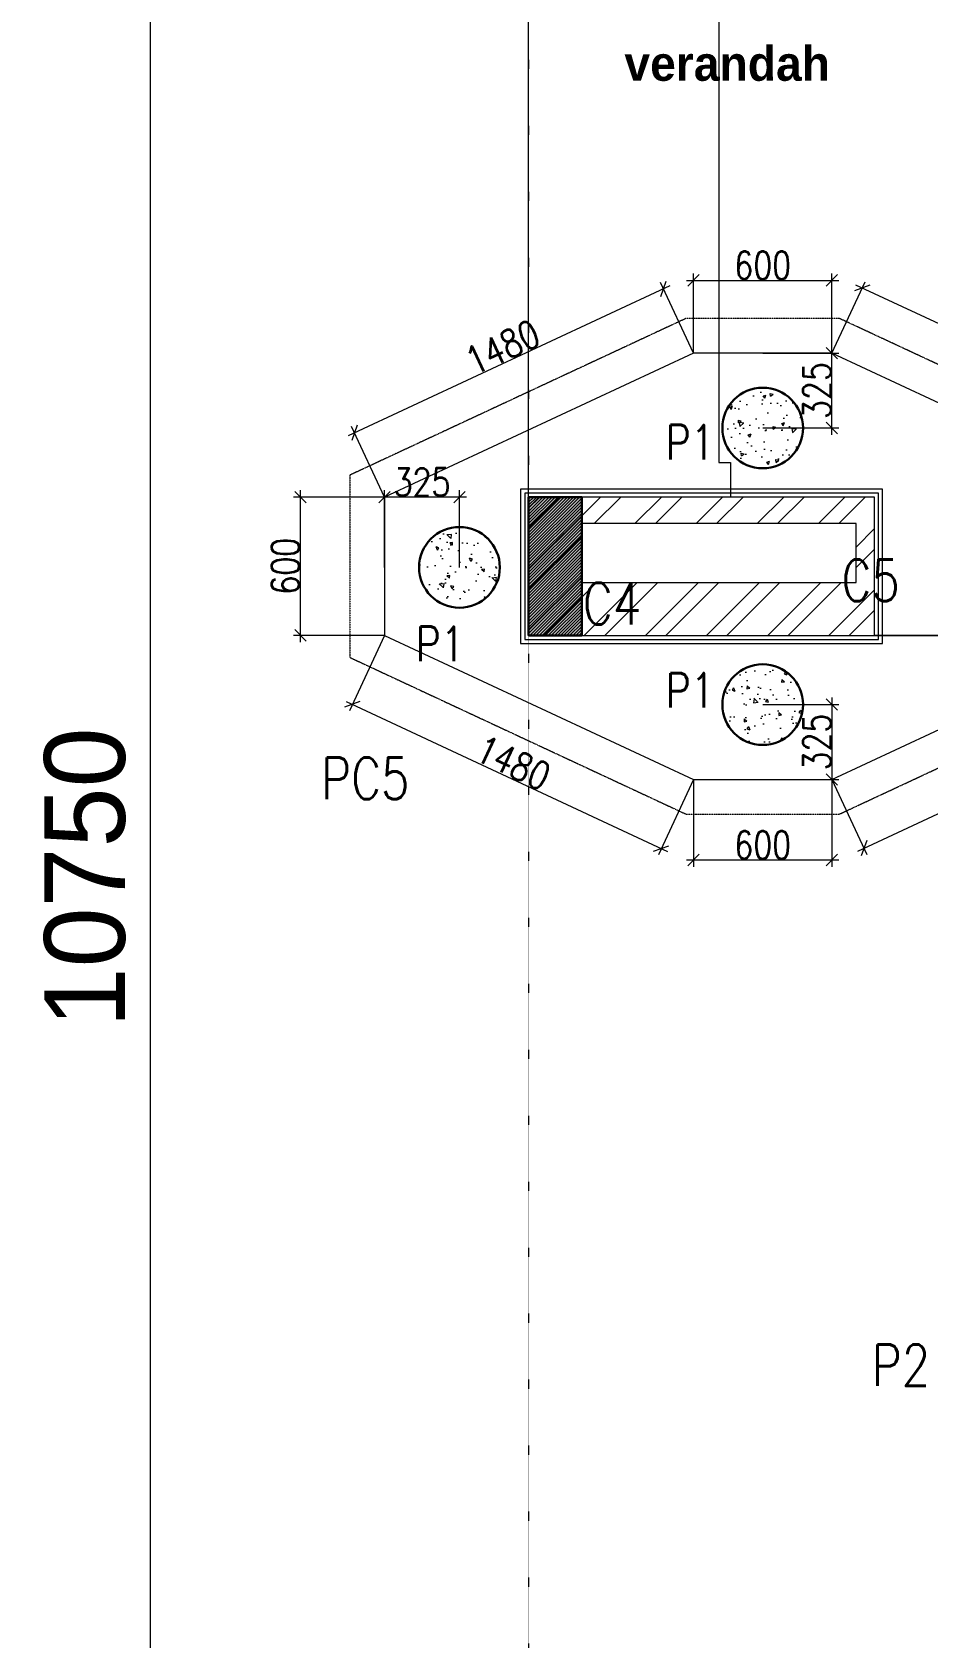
# Model space of a CAD drawing. Header units: metres. Extents: x 5205117 to 5948571, y 646915 to 1143748.
# Drawn here: x 5296905 to 5300790, y 1075706 to 1082673 of the extents above; entities that cross this region are included whole.
import ezdxf

# ---------------------------------------------------------------- set-up
doc = ezdxf.new("R2010")
doc.units = ezdxf.units.M
doc.header["$MEASUREMENT"] = 0
doc.header["$PDMODE"] = 35
doc.header["$PDSIZE"] = 10
for name, pattern in [('CONTINOUS', [0]), ('DASHED', [0.75, 0.5, -0.25]), ('DOT2', [0.125, 0, -0.125]), ('HIDDEN', [0.375, 0.25, -0.125])]:
    doc.linetypes.add(name, pattern=pattern)
doc.layers.get('0').update_dxf_attribs({"color": 1, "linetype": 'DASHED', "lineweight": 30})
for name, color, linetype, lineweight in [('A-01-GF', 8, 'CONTINOUS', 0), ('road ht', 8, 'Continuous', 5), ('S-COLUMN & WALL', 5, 'Continuous', 30), ('S-COLUMN_H', 250, 'Continuous', 0), ('S-FOUND-EXCAVATION', 253, 'HIDDEN', 0), ('S-FOUND-FOOTING', 7, 'Continuous', 15), ('S-PILE', 96, 'Continuous', 30), ('S-TEXT', 7, 'Continuous', 0), ('S-TEXT COL.', 1, 'Continuous', 0), ('S-TEXT PILE', 7, 'Continuous', 0)]:
    doc.layers.add(name, color=color, linetype=linetype, lineweight=lineweight)
doc.styles.add('C-ROOM', font='arial.ttf')
doc.styles.add('MtXpl_Century_Gothic', font='GOTHICB.TTF')
doc.styles.add('SETU 1', font='romans.shx', dxfattribs={"width": 0.8})
doc.styles.get("Standard").update_dxf_attribs({"font": 'GOTHIC.TTF'})
doc.dimstyles.new('A-DIM 100', dxfattribs={"dimscale": 100, "dimtxt": 2.5, "dimasz": 1.5, "dimexe": 1, "dimexo": 1, "dimgap": 0.5, "dimtad": 1, "dimdec": 0, "dimrnd": 5, "dimzin": 3, "dimdsep": 46, "dimtxsty": 'C-ROOM', "dimblk1": 'ARCHTICK', "dimblk2": 'ARCHTICK', "dimsah": 1, "dimcen": 1.5, "dimdle": 1, "dimclrd": 256, "dimclre": 256, "dimclrt": 256, "dimadec": 0, "dimazin": 0, "dimtfac": 0.6, "dimtdec": 0, "dimtofl": 0, "dimtmove": 1, "dimatfit": 3, "dimfxl": 1, "dimtolj": 1, "dimtzin": 0, "dimlwd": -1, "dimlwe": -1, "dimarcsym": 0})
doc.dimstyles.get("Standard").update_dxf_attribs({"dimtxt": 2, "dimasz": 1, "dimexe": 0, "dimexo": 0, "dimgap": 0.1, "dimtad": 1, "dimdsep": 46, "dimtxsty": 'Standard', "dimblk": 'OBLIQUE', "dimcen": 0.1, "dimclrd": 256, "dimclre": 256, "dimclrt": 256, "dimadec": 0, "dimazin": 0, "dimtfac": 1, "dimtofl": 0, "dimtmove": 1, "dimatfit": 2, "dimldrblk": 'OPEN90', "dimfxl": 1, "dimtolj": 1, "dimtzin": 0, "dimlwd": -1, "dimlwe": -1, "dimarcsym": 0})

# ---------------------------------------------------------------- blocks, each defined once
blk = doc.blocks.new('P2')
at = {"layer": 'S-PILE', "lineweight": 0}
h = blk.add_hatch(dxfattribs=at)
h.set_pattern_fill('AR-CONC', color=256, scale=20)
h.set_pattern_definition([(50, (0, 0), (143.4520365201507, -12.55042699651902), [15, -165]), (355, (0, 0), (-27.7502667226, 150.4384267400024), [12, -132]), (100.45144446, (11.9543362, -1.0458688), (115.7017693454224, 137.8879981937259), [12.74803839999999, -140.2284223999999]), (46.1842, (0, 40), (213.4482661343145, -33.10385615861531), [22.5, -247.5]), (96.63563549000003, (17.787349, 37.2413386), (186.9323891348456, 194.8237201549101), [19.1220684, -210.3427519999999]), (351.18416399, (0, 40), (186.9323890109546, 194.823720053998), [18, -198.0000002]), (21, (20, 30), (119.3814104236923, -80.52377813306776), [15, -165]), (326, (20, 30), (48.66306638431634, 145.0300090093706), [12, -132]), (71.45144474, (29.94845080000001, 23.2896852), (168.0444753459942, 64.50623056127077), [12.748038, -140.2284224]), (37.5, (0, 0), (2.431971063458133, 66.5787707662623), [0, -130.4, 0, -134, 0, -132.5]), (7.499999999999999, (0, 0), (52.61390748842972, 78.88234237647205), [0, -76.39999999999999, 0, -127.4, 0, -50.5]), (327.5, (-44.59999999999999, 0), (106.7644872344818, -4.510974346875951), [0, -50, 0, -156, 0, -207]), (317.5, (-64.6, 0), (116.6372338684772, 20.02099646646354), [0, -65, 0, -103.6, 0, -147])])
edge = h.paths.add_edge_path()
edge.add_arc((0, 0), 175, 0, 360)
at = {"layer": 'S-PILE'}
blk.add_circle((0, 0), 175, dxfattribs=at)
blk = doc.blocks.new('_Oblique')
at = {"color": 0, "linetype": 'ByBlock', "lineweight": -2}
blk.add_line((-0.5, -0.5), (0.5, 0.5), dxfattribs=at)
blk = doc.blocks.new('*D398')
at = {"layer": 'Defpoints', "color": 0, "transparency": 16777216}
for p in [(5299773.314533547, 1079430.437128157), (5300373.314533547, 1079430.437128157), (5299773.314533547, 1079080.829493319)]:
    blk.add_point(p, dxfattribs=at)
at = {"layer": 'S-TEXT', "color": 9, "transparency": 16777216}
for p, q in [((5299773.314533547, 1079430.437128157), (5299773.314533547, 1079050.829493319)), ((5300373.314533547, 1079430.437128157), (5300373.314533547, 1079050.829493319))]:
    blk.add_line(p, q, dxfattribs=at)
at = {"layer": 'S-TEXT', "transparency": 16777216}
blk.add_line((5300403.314533546, 1079080.829493319), (5299743.314533547, 1079080.829493319), dxfattribs=at)
at = {"layer": 'S-TEXT', "transparency": 16777216, "xscale": 50, "yscale": 50, "zscale": 50, "rotation": 180}
blk.add_blockref('_Oblique', (5299773.314533547, 1079080.829493319), dxfattribs=at)
at = {"layer": 'S-TEXT', "transparency": 16777216, "xscale": 50, "yscale": 50, "zscale": 50}
blk.add_blockref('_Oblique', (5300373.314533547, 1079080.829493319), dxfattribs=at)
at = {"layer": 'S-TEXT', "color": 0, "lineweight": 0, "transparency": 16777216, "insert": (5300073.314533547, 1079145.829493319), "char_height": 120, "attachment_point": 5, "style": 'SETU 1'}
blk.add_mtext('\\A1;600', dxfattribs=at)
blk = doc.blocks.new('*D399')
at = {"layer": 'Defpoints', "color": 0, "transparency": 16777216}
for p in [(5300373.314533547, 1081595.950141275), (5299773.314533547, 1081280.437128157), (5300373.314533547, 1081280.437128157)]:
    blk.add_point(p, dxfattribs=at)
at = {"layer": 'S-TEXT', "transparency": 16777216}
blk.add_line((5299743.314533547, 1081595.950141275), (5300403.314533546, 1081595.950141275), dxfattribs=at)
at = {"layer": 'S-TEXT', "color": 9, "transparency": 16777216}
for p, q in [((5299773.314533547, 1081280.437128157), (5299773.314533547, 1081625.950141275)), ((5300373.314533547, 1081280.437128157), (5300373.314533547, 1081625.950141275))]:
    blk.add_line(p, q, dxfattribs=at)
at = {"layer": 'S-TEXT', "transparency": 16777216, "xscale": 50, "yscale": 50, "zscale": 50, "rotation": 180}
blk.add_blockref('_Oblique', (5299773.314533547, 1081595.950141275), dxfattribs=at)
at = {"layer": 'S-TEXT', "transparency": 16777216, "xscale": 50, "yscale": 50, "zscale": 50}
blk.add_blockref('_Oblique', (5300373.314533547, 1081595.950141275), dxfattribs=at)
at = {"layer": 'S-TEXT', "color": 0, "lineweight": 0, "transparency": 16777216, "insert": (5300073.314533547, 1081660.950141275), "char_height": 120, "attachment_point": 5, "style": 'SETU 1'}
blk.add_mtext('\\A1;600', dxfattribs=at)
blk = doc.blocks.new('*D400')
at = {"layer": 'Defpoints', "color": 0, "transparency": 16777216}
for p in [(5298068.829903205, 1080655.437128157), (5298433.314533548, 1080655.437128157), (5298433.314533548, 1080055.437128157)]:
    blk.add_point(p, dxfattribs=at)
at = {"layer": 'S-TEXT', "color": 9, "transparency": 16777216}
for p, q in [((5298433.314533548, 1080655.437128157), (5298038.829903206, 1080655.437128157)), ((5298433.314533548, 1080055.437128157), (5298038.829903206, 1080055.437128157))]:
    blk.add_line(p, q, dxfattribs=at)
at = {"layer": 'S-TEXT', "transparency": 16777216}
blk.add_line((5298068.829903205, 1080025.437128157), (5298068.829903205, 1080685.437128158), dxfattribs=at)
at = {"layer": 'S-TEXT', "transparency": 16777216, "xscale": 50, "yscale": 50, "zscale": 50}
for p, rotation in [((5298068.829903205, 1080655.437128157), 90), ((5298068.829903205, 1080055.437128157), 270)]:
    blk.add_blockref('_Oblique', p, dxfattribs=dict(at, rotation=rotation))
at = {"layer": 'S-TEXT', "color": 0, "lineweight": 0, "transparency": 16777216, "insert": (5298003.829903205, 1080355.437128156), "char_height": 120, "attachment_point": 5, "rotation": 90, "style": 'SETU 1'}
blk.add_mtext('\\A1;600', dxfattribs=at)
blk = doc.blocks.new('*D331')
at = {"layer": 'Defpoints', "color": 0, "transparency": 16777216}
for p in [(5298433.314533546, 1080055.437128157), (5299773.314533547, 1079430.437128157), (5299633.647034666, 1079130.990010559)]:
    blk.add_point(p, dxfattribs=at)
at = {"layer": 'S-TEXT', "color": 9, "transparency": 16777216}
for p, q in [((5298433.314533546, 1080055.437128157), (5298280.966024698, 1079728.801925187)), ((5299773.314533547, 1079430.437128157), (5299620.966024698, 1079103.801925186))]:
    blk.add_line(p, q, dxfattribs=at)
at = {"layer": 'S-TEXT', "transparency": 16777216}
blk.add_line((5298266.458949294, 1079768.671020527), (5299660.835120039, 1079118.30900059), dxfattribs=at)
at = {"layer": 'S-TEXT', "transparency": 16777216, "xscale": 50, "yscale": 50, "zscale": 50}
for p, rotation in [((5298293.647034666, 1079755.990010559), 154.9948114818011), ((5299633.647034666, 1079130.990010559), 334.9948114818011)]:
    blk.add_blockref('_Oblique', p, dxfattribs=dict(at, rotation=rotation))
at = {"layer": 'S-TEXT', "color": 0, "lineweight": 0, "transparency": 16777216, "insert": (5298991.122556263, 1079502.397528865), "char_height": 120, "attachment_point": 5, "rotation": 334.9948114818011, "style": 'SETU 1'}
blk.add_mtext('\\A1;1480', dxfattribs=at)
blk = doc.blocks.new('*D332')
at = {"layer": 'Defpoints', "color": 0, "transparency": 16777216}
for p in [(5301713.314329206, 1080055.437128157), (5301852.541231081, 1079756.934696054), (5300373.314533548, 1079430.437128157)]:
    blk.add_point(p, dxfattribs=at)
at = {"layer": 'S-TEXT', "color": 9, "transparency": 16777216}
for p, q in [((5301713.314329206, 1080055.437128157), (5301865.222242638, 1079729.746611423)), ((5300373.314533548, 1079430.437128157), (5300525.22244698, 1079104.746611423))]:
    blk.add_line(p, q, dxfattribs=at)
at = {"layer": 'S-TEXT', "transparency": 16777216}
blk.add_line((5300485.353350792, 1079119.253684498), (5301879.729315714, 1079769.615707611), dxfattribs=at)
at = {"layer": 'S-TEXT', "transparency": 16777216, "xscale": 50, "yscale": 50, "zscale": 50}
for p, rotation in [((5301852.541231081, 1079756.934696054), 25.00519186526582), ((5300512.541435423, 1079131.934696054), 205.0051918652658)]:
    blk.add_blockref('_Oblique', p, dxfattribs=dict(at, rotation=rotation))
at = {"layer": 'S-TEXT', "color": 0, "lineweight": 0, "transparency": 16777216, "insert": (5301155.065808213, 1079503.342212755), "char_height": 120, "attachment_point": 5, "rotation": 25.005191865265825, "style": 'SETU 1'}
blk.add_mtext('\\A1;1480', dxfattribs=at)
blk = doc.blocks.new('*D333')
at = {"layer": 'Defpoints', "color": 0, "transparency": 16777216}
for p in [(5300504.904901095, 1081562.566833156), (5300373.314533548, 1081280.437128157), (5301713.314329203, 1080655.437128158)]:
    blk.add_point(p, dxfattribs=at)
at = {"layer": 'S-TEXT', "color": 9, "transparency": 16777216}
for p, q in [((5300373.314533548, 1081280.437128157), (5300517.585912651, 1081589.754917787)), ((5301713.314329203, 1080655.437128158), (5301857.585708307, 1080964.754917787))]:
    blk.add_line(p, q, dxfattribs=at)
at = {"layer": 'S-TEXT', "transparency": 16777216}
blk.add_line((5301872.092781382, 1080924.8858216), (5300477.716816463, 1081575.247844712), dxfattribs=at)
at = {"layer": 'S-TEXT', "transparency": 16777216, "xscale": 50, "yscale": 50, "zscale": 50}
for p, rotation in [((5300504.904901095, 1081562.566833156), 154.9948081347352), ((5301844.904696752, 1080937.566833156), 334.9948081347353)]:
    blk.add_blockref('_Oblique', p, dxfattribs=dict(at, rotation=rotation))
at = {"layer": 'S-TEXT', "color": 0, "lineweight": 0, "transparency": 16777216, "insert": (5301202.380323963, 1081308.974349857), "char_height": 120, "attachment_point": 5, "rotation": 334.99480813473525, "style": 'SETU 1'}
blk.add_mtext('\\A1;1480', dxfattribs=at)
blk = doc.blocks.new('*D334')
at = {"layer": 'Defpoints', "color": 0, "transparency": 16777216}
for p in [(5299773.314533547, 1081280.437128157), (5298303.054240655, 1080934.715196115), (5298433.314533546, 1080655.437128156)]:
    blk.add_point(p, dxfattribs=at)
at = {"layer": 'S-TEXT', "transparency": 16777216}
blk.add_line((5299670.242326028, 1081572.396206084), (5298275.866155283, 1080922.034186147), dxfattribs=at)
at = {"layer": 'S-TEXT', "color": 9, "transparency": 16777216}
for p, q in [((5299773.314533547, 1081280.437128157), (5299630.373230687, 1081586.903281487)), ((5298433.314533546, 1080655.437128156), (5298290.373230687, 1080961.903281487))]:
    blk.add_line(p, q, dxfattribs=at)
at = {"layer": 'S-TEXT', "transparency": 16777216, "xscale": 50, "yscale": 50, "zscale": 50}
for p, rotation in [((5299643.054240655, 1081559.715196116), 25.00518851819892), ((5298303.054240655, 1080934.715196115), 205.0051885181989)]:
    blk.add_blockref('_Oblique', p, dxfattribs=dict(at, rotation=rotation))
at = {"layer": 'S-TEXT', "color": 0, "lineweight": 0, "transparency": 16777216, "insert": (5298945.578719058, 1081306.122714421), "char_height": 120, "attachment_point": 5, "rotation": 25.005188518198896, "style": 'SETU 1'}
blk.add_mtext('\\A1;1480', dxfattribs=at)
blk = doc.blocks.new('*D403')
at = {"layer": 'Defpoints', "color": 0, "transparency": 16777216}
for p in [(5300073.314533547, 1081280.437128157), (5300373.314533548, 1081280.437128157), (5300073.314533547, 1080955.437128158)]:
    blk.add_point(p, dxfattribs=at)
at = {"layer": 'S-TEXT', "color": 9, "transparency": 16777216}
for p, q in [((5300073.314533547, 1081280.437128157), (5300403.314533548, 1081280.437128157)), ((5300073.314533547, 1080955.437128158), (5300403.314533548, 1080955.437128158))]:
    blk.add_line(p, q, dxfattribs=at)
at = {"layer": 'S-TEXT', "transparency": 16777216}
blk.add_line((5300373.314533548, 1080925.437128158), (5300373.314533548, 1081310.437128157), dxfattribs=at)
at = {"layer": 'S-TEXT', "transparency": 16777216, "xscale": 50, "yscale": 50, "zscale": 50}
for p, rotation in [((5300373.314533548, 1081280.437128157), 90), ((5300373.314533548, 1080955.437128158), 270)]:
    blk.add_blockref('_Oblique', p, dxfattribs=dict(at, rotation=rotation))
at = {"layer": 'S-TEXT', "color": 0, "lineweight": 0, "transparency": 16777216, "insert": (5300308.314533547, 1081117.937128156), "char_height": 120, "attachment_point": 5, "rotation": 90, "style": 'SETU 1'}
blk.add_mtext('\\A1;325', dxfattribs=at)
blk = doc.blocks.new('*D404')
at = {"layer": 'Defpoints', "color": 0, "transparency": 16777216}
for p in [(5298433.314533546, 1080655.437128157), (5298433.314533546, 1080350.437128157), (5298758.314533546, 1080350.437128157)]:
    blk.add_point(p, dxfattribs=at)
at = {"layer": 'S-TEXT', "transparency": 16777216}
blk.add_line((5298788.314533546, 1080655.437128157), (5298403.314533547, 1080655.437128157), dxfattribs=at)
at = {"layer": 'S-TEXT', "color": 9, "transparency": 16777216}
for p, q in [((5298433.314533546, 1080350.437128157), (5298433.314533546, 1080685.437128158)), ((5298758.314533546, 1080350.437128157), (5298758.314533546, 1080685.437128158))]:
    blk.add_line(p, q, dxfattribs=at)
at = {"layer": 'S-TEXT', "transparency": 16777216, "xscale": 50, "yscale": 50, "zscale": 50, "rotation": 180}
blk.add_blockref('_Oblique', (5298433.314533546, 1080655.437128157), dxfattribs=at)
at = {"layer": 'S-TEXT', "transparency": 16777216, "xscale": 50, "yscale": 50, "zscale": 50}
blk.add_blockref('_Oblique', (5298758.314533546, 1080655.437128157), dxfattribs=at)
at = {"layer": 'S-TEXT', "color": 0, "lineweight": 0, "transparency": 16777216, "insert": (5298595.814533547, 1080720.437128158), "char_height": 120, "attachment_point": 5, "style": 'SETU 1'}
blk.add_mtext('\\A1;325', dxfattribs=at)
blk = doc.blocks.new('*D380')
at = {"layer": 'Defpoints', "color": 0, "transparency": 16777216}
for p in [(5300073.314533547, 1079755.437128157), (5300073.314533547, 1079430.437128158), (5300373.314533548, 1079430.437128158)]:
    blk.add_point(p, dxfattribs=at)
at = {"layer": 'S-TEXT', "color": 9, "transparency": 16777216}
for p, q in [((5300073.314533547, 1079755.437128157), (5300403.314533548, 1079755.437128157)), ((5300073.314533547, 1079430.437128158), (5300403.314533548, 1079430.437128158))]:
    blk.add_line(p, q, dxfattribs=at)
at = {"layer": 'S-TEXT', "transparency": 16777216}
blk.add_line((5300373.314533548, 1079785.437128157), (5300373.314533548, 1079400.437128157), dxfattribs=at)
at = {"layer": 'S-TEXT', "transparency": 16777216, "xscale": 50, "yscale": 50, "zscale": 50}
for p, rotation in [((5300373.314533548, 1079755.437128157), 90), ((5300373.314533548, 1079430.437128158), 270)]:
    blk.add_blockref('_Oblique', p, dxfattribs=dict(at, rotation=rotation))
at = {"layer": 'S-TEXT', "color": 0, "lineweight": 0, "transparency": 16777216, "insert": (5300308.314533547, 1079592.937128156), "char_height": 120, "attachment_point": 5, "rotation": 90, "style": 'SETU 1'}
blk.add_mtext('\\A1;325', dxfattribs=at)
blk = doc.blocks.new('jkdfhjksh')
at = {"layer": 'A-01-GF', "lineweight": -2, "ltscale": 5}
h = blk.add_hatch(dxfattribs=at)
h.set_pattern_fill('ANSI32', color=256, scale=500, angle=180)
h.set_pattern_definition([(225, (0, 40543.84578141826), (132.5825214724776, -132.5825214724777), []), (225, (-88.38834750000001, 40543.84578141826), (132.5825214724776, -132.5825214724777), [])])
h.paths.add_polyline_path([(5322893.314533546, 1124074.282909575), (5322893.314533546, 1124809.282909575), (5318318.314533546, 1124809.282909575), (5318318.314533546, 1124074.282909575), (5318088.314533546, 1124074.282909575), (5318088.314533546, 1124809.282909575), (5315388.314533545, 1124809.282909575), (5315388.314533545, 1124074.282909575), (5315158.314533545, 1124074.282909575), (5315158.314533545, 1124924.282909575), (5323870.814533546, 1124924.282909575), (5323870.814533546, 1124824.282909575), (5323970.814533546, 1124824.282909575), (5323970.814533546, 1124924.282909575), (5324948.314533546, 1124924.282909575), (5324948.314533546, 1122959.282909575), (5322893.314533546, 1122959.282909575), (5322893.314533546, 1123074.282909575), (5324718.314533546, 1123074.282909575), (5324718.314533546, 1124694.282909575), (5323123.314533546, 1124694.282909575), (5323123.314533546, 1124074.282909575)])
h.paths.add_polyline_path([(5313353.314533544, 1124924.282909575), (5313353.314533544, 1124694.282909575), (5313723.314533547, 1124694.282909575), (5313723.314533547, 1124299.282909575), (5313353.314533544, 1124299.282909575), (5313353.314533544, 1124184.282909575), (5314043.314533545, 1124184.282909575), (5314043.314533545, 1124074.282909575), (5314158.314533544, 1124074.282909575), (5314158.314533544, 1124924.282909575)], flags=17)
h.paths.add_polyline_path([(5314043.314533545, 1124299.282909575), (5313838.314533547, 1124299.282909575), (5313838.314533547, 1124694.282909575), (5314043.314533545, 1124694.282909575)], flags=16)
h.paths.add_polyline_path([(5305918.314533546, 1117569.282909575), (5307928.314533547, 1117569.282909575), (5307928.314533547, 1116844.282909575), (5308043.314533547, 1116844.282909575), (5308043.314533547, 1117799.282909575), (5305688.314533547, 1117799.282909575), (5305688.314533547, 1114174.282909575), (5310348.314533546, 1114174.282909575), (5310348.314533546, 1114774.282909575), (5309748.314533546, 1114774.282909575), (5309748.314533546, 1117569.282909575), (5310348.314533546, 1117569.282909575), (5310348.314533546, 1119529.282909575), (5309518.314533546, 1119529.282909575), (5309518.314533546, 1117799.282909575), (5309068.314533546, 1117799.282909575), (5309068.314533546, 1117569.282909575), (5309518.314533546, 1117569.282909575), (5309518.314533546, 1116044.282909575), (5307928.314533547, 1116044.282909575), (5307928.314533547, 1115814.282909575), (5309518.314533546, 1115814.282909575), (5309518.314533546, 1114404.282909575), (5305918.314533546, 1114404.282909575)])
h.paths.add_polyline_path([(5310118.314533546, 1124924.282909575), (5309148.314533547, 1124924.282909575), (5309148.314533547, 1124694.282909575), (5309518.314533546, 1124694.282909575), (5309518.314533546, 1122059.282909575), (5307718.314533547, 1122059.282909575), (5307718.314533547, 1122659.282909575), (5307603.314533546, 1122659.282909575), (5307603.314533546, 1122059.282909575), (5305803.314533546, 1122059.282909575), (5305803.314533546, 1122659.282909575), (5305688.314533547, 1122659.282909575), (5305688.314533547, 1121829.282909575), (5318318.314533549, 1121829.282909575), (5318318.314533545, 1123074.282909575), (5318088.314533546, 1123074.282909575), (5318088.314533546, 1122059.282909575), (5314158.314533544, 1122059.282909588), (5314158.314533544, 1123174.282909575), (5314043.314533545, 1123174.282909575), (5314043.314533545, 1122059.282909588), (5311293.314533546, 1122059.282909588), (5311293.314533546, 1123274.282909575), (5311178.314533547, 1123274.282909575), (5311178.314533547, 1122059.282909575), (5309748.314533546, 1122059.282909575), (5309748.314533546, 1124184.282909575), (5311178.314533547, 1124184.282909575), (5311178.314533547, 1124074.282909575), (5311293.314533546, 1124074.282909575), (5311293.314533546, 1124299.282909575), (5309748.314533546, 1124299.282909575), (5309748.314533546, 1124694.282909575), (5310118.314533546, 1124694.282909575)])
h.paths.add_polyline_path([(5323423.314533546, 1114174.282909575), (5323423.314533546, 1114774.282909575), (5324948.314533546, 1114774.282909575), (5324948.314533546, 1114174.282909575)])
h.paths.add_polyline_path([(5323123.314533546, 1114174.282909575), (5317488.314533546, 1114174.282909575), (5317488.314533546, 1114774.282909575), (5318318.314533546, 1114774.282909575), (5318318.314533546, 1114404.282909575), (5322893.314533546, 1114404.282909575), (5322893.314533546, 1114774.282909575), (5323123.314533546, 1114774.282909575)])
h.paths.add_polyline_path([(5318088.314533546, 1114659.282909575), (5318088.314533546, 1114404.282909575), (5317603.314533546, 1114404.282909575), (5317603.314533546, 1114659.282909575)], flags=16)
h.paths.add_polyline_path([(5324718.314533546, 1114404.282909575), (5324718.314533546, 1114659.282909575), (5323653.314533546, 1114659.282909575), (5323653.314533546, 1114404.282909575)], flags=16)
h.paths.add_polyline_path([(5317488.314533546, 1117569.282909575), (5317488.314533546, 1119529.282909575), (5318318.314533546, 1119529.282909575), (5318318.314533546, 1117569.282909575)])
h.paths.add_polyline_path([(5317603.314533546, 1117799.282909575), (5317603.314533546, 1119299.282909575), (5318088.314533546, 1119299.282909575), (5318088.314533546, 1117799.282909575)], flags=16)
h.paths.add_polyline_path([(5300858.314533546, 1124924.282909575), (5308248.314533547, 1124924.282909575), (5308248.314533547, 1124694.282909575), (5307718.314533547, 1124694.282909575), (5307718.314533547, 1123559.282909575), (5307603.314533546, 1123559.282909575), (5307603.314533546, 1124694.282909575), (5305803.314533546, 1124694.282909575), (5305803.314533546, 1123659.282909575), (5305688.314533547, 1123659.282909575), (5305688.314533547, 1124694.282909575), (5301088.314533546, 1124694.282909575), (5301088.314533546, 1124324.282909575), (5300858.314533546, 1124324.282909575)])
h.paths.add_polyline_path([(5322893.314533546, 1121459.282909575), (5322893.314533546, 1122059.282909575), (5324948.314533546, 1122059.282909575), (5324948.314533546, 1121459.282909575)])
h.paths.add_polyline_path([(5323123.314533546, 1121574.282909575), (5323123.314533546, 1121829.282909575), (5324718.314533546, 1121829.282909575), (5324718.314533546, 1121574.282909575)], flags=16)
h.paths.add_polyline_path([(5300858.314533546, 1120599.282909575), (5305688.314533547, 1120599.282909575), (5305688.314533547, 1119299.282909575), (5305918.314533546, 1119299.282909575), (5305918.314533546, 1120829.282909575), (5301088.314533546, 1120829.282909575), (5301088.314533546, 1121199.282909575), (5300858.314533546, 1121199.282909575)])
h.paths.add_polyline_path([(5310233.314533546, 1117799.282909575), (5309748.314533546, 1117799.282909575), (5309748.314533546, 1119299.282909575), (5310233.314533546, 1119299.282909575)], flags=16)
h.paths.add_polyline_path([(5299058.314533547, 1120599.282909575), (5300558.314533547, 1120599.282909575), (5300558.314533547, 1121199.282909575), (5299058.314533547, 1121199.282909575)])
h.paths.add_polyline_path([(5299288.314533546, 1120829.282909575), (5300478.314533546, 1120829.282909575), (5300478.314533546, 1121084.282909575), (5299288.314533546, 1121084.282909575)], flags=16)
h.paths.add_polyline_path([(5299058.314533547, 1124924.282909575), (5300558.314533547, 1124924.282909575), (5300558.314533547, 1124324.282909575), (5299058.314533547, 1124324.282909575)])
h.paths.add_polyline_path([(5299288.314533546, 1124694.282909575), (5300478.314533546, 1124694.282909575), (5300478.314533546, 1124439.282909575), (5299288.314533546, 1124439.282909575)], flags=16)
h.paths.add_polyline_path([(5303338.314533546, 1120299.282909575), (5303338.314533546, 1119299.282909575), (5303568.314533546, 1119299.282909575), (5303568.314533546, 1120299.282909575)], flags=0)
h.paths.add_polyline_path([(5303338.314533546, 1114174.282909575), (5303568.314533546, 1114174.282909575), (5303568.314533546, 1117799.282909575), (5303338.314533546, 1117799.282909575)])
h.paths.add_polyline_path([(5309748.314533546, 1114659.282909575), (5310233.314533546, 1114659.282909575), (5310233.314533546, 1114404.282909575), (5309748.314533546, 1114404.282909575)], flags=16)
h = blk.add_hatch(dxfattribs=at)
h.set_pattern_fill('ANSI31', color=256, scale=75)
h.set_pattern_definition([(45, (2505790.000507657, 714129.0825430695), (-6.629126073623882, 6.629126073623883), [])])
h.paths.add_polyline_path([(5299288.314533546, 1120599.282909576), (5299288.314533546, 1121199.282909576), (5299058.314533547, 1121199.282909576), (5299058.314533547, 1120599.282909576)])
for p, q in [((5299058.314533547, 1121199.282909575), (5299058.314533547, 1124324.282909575)), ((5300858.314533546, 1120599.282909575), (5300558.314533547, 1120599.282909575)), ((5300558.314533547, 1120599.282909575), (5300858.314533546, 1120599.282909575))]:
    blk.add_line(p, q, dxfattribs=at)
blk.add_lwpolyline([(5299933.314533546, 1124324.282909575), (5299933.314533546, 1124174.282909575), (5299883.314533547, 1124174.282909575), (5299883.314533547, 1121349.282909575), (5299933.314533546, 1121349.282909575), (5299933.314533546, 1121199.282909575)], dxfattribs=at)
for points in [[(5300593.314533547, 1121234.282909575), (5299023.314533546, 1121234.282909575), (5299023.314533546, 1120564.282909575), (5300593.314533547, 1120564.282909575)], [(5300575.314533547, 1121216.282909575), (5299041.314533546, 1121216.282909575), (5299041.314533546, 1120582.282909575), (5300575.314533547, 1120582.282909575)], [(5299288.314533546, 1120599.282909576), (5299288.314533546, 1121199.282909576), (5299058.314533547, 1121199.282909576), (5299058.314533547, 1120599.282909576)], [(5299058.314533547, 1120599.282909575), (5300558.314533547, 1120599.282909575), (5300558.314533547, 1121199.282909575), (5299058.314533547, 1121199.282909575)], [(5299288.314533546, 1120829.282909575), (5300478.314533546, 1120829.282909575), (5300478.314533546, 1121084.282909575), (5299288.314533546, 1121084.282909575)]]:
    blk.add_lwpolyline(points, close=True, dxfattribs=at)
at = {"layer": 'A-01-GF', "lineweight": -2, "style": 'MtXpl_Century_Gothic'}
blk.add_text('verandah', height=150, dxfattribs=at).set_placement((5299473.425583163, 1123005.706182447))
blk = doc.blocks.new('*D413')
at = {"layer": 'Defpoints', "color": 0, "ltscale": 5, "transparency": 16777216}
for p in [(5297418.55589629, 1084380.43712813), (5299058.314533594, 1084380.43712813), (5297680.096176066, 1073630.437128157)]:
    blk.add_point(p, dxfattribs=at)
at = {"layer": 'road ht', "linetype": 'DOT2', "ltscale": 5, "transparency": 16777216}
for p, q in [((5299058.314533594, 1084380.43712813), (5297418.55589629, 1084380.43712813)), ((5297680.096176066, 1073630.437128157), (5297418.55589629, 1073630.437128157))]:
    blk.add_line(p, q, dxfattribs=at)
at = {"layer": 'road ht', "color": 1, "ltscale": 5, "transparency": 16777216}
blk.add_line((5297418.55589629, 1073630.437128157), (5297418.55589629, 1084380.43712813), dxfattribs=at)
at = {"layer": 'road ht', "color": 1, "ltscale": 5, "transparency": 16777216, "xscale": 250, "yscale": 250, "zscale": 250}
for p, rotation in [((5297418.55589629, 1084380.43712813), 90), ((5297418.55589629, 1073630.437128157), 270)]:
    blk.add_blockref('_Oblique', p, dxfattribs=dict(at, rotation=rotation))
at = {"layer": 'road ht', "color": 1, "ltscale": 5, "transparency": 16777216, "insert": (5297134.75236128, 1079005.437128142), "char_height": 350, "attachment_point": 5, "rotation": 90}
blk.add_mtext('\\A1;10750', dxfattribs=at)
blk = doc.blocks.new('_Open90')
at = {"color": 0, "linetype": 'ByBlock', "lineweight": -2}
for p, q in [((-0.5, 0.5), (0, 0)), ((0, 0), (-1, 0)), ((0, 0), (-0.5, -0.5))]:
    blk.add_line(p, q, dxfattribs=at)
blk = doc.blocks.new('*D472')
at = {"layer": 'Defpoints', "color": 0, "ltscale": 5, "transparency": 16777216}
for p in [(5299058.314533547, 1083780.437128157), (5303338.314533546, 1073792.742278143), (5299058.314533547, 1071840.627924898)]:
    blk.add_point(p, dxfattribs=at)
at = {"layer": 'road ht', "linetype": 'DOT2', "ltscale": 5, "transparency": 16777216}
for p, q in [((5299058.314533547, 1083780.437128157), (5299058.314533547, 1071840.627924898)), ((5303338.314533546, 1073792.742278143), (5303338.314533546, 1071840.627924898))]:
    blk.add_line(p, q, dxfattribs=at)
at = {"layer": 'road ht', "color": 1, "ltscale": 5, "transparency": 16777216}
blk.add_line((5303338.314533546, 1071840.627924898), (5299058.314533547, 1071840.627924898), dxfattribs=at)
at = {"layer": 'road ht', "color": 1, "ltscale": 5, "transparency": 16777216, "xscale": 250, "yscale": 250, "zscale": 250, "rotation": 180}
blk.add_blockref('_Oblique', (5299058.314533547, 1071840.627924898), dxfattribs=at)
at = {"layer": 'road ht', "color": 1, "ltscale": 5, "transparency": 16777216, "xscale": 250, "yscale": 250, "zscale": 250}
blk.add_blockref('_Oblique', (5303338.314533546, 1071840.627924898), dxfattribs=at)
at = {"layer": 'road ht', "color": 1, "ltscale": 5, "transparency": 16777216, "insert": (5301198.314533547, 1072124.431459908), "char_height": 350, "attachment_point": 5}
blk.add_mtext('\\A1;4280', dxfattribs=at)

msp = doc.modelspace()

# ---------------------------------------------------------------- hatches: boundary and pattern name
at = {"layer": 'S-COLUMN_H'}
h = msp.add_hatch(color=256, dxfattribs=at)
h.dxf.hatch_style = 1
h.paths.add_polyline_path([(5299058.314533547, 1080655.437128157), (5299288.314533546, 1080655.437128157), (5299288.314533546, 1080055.437128157), (5299058.314533547, 1080055.437128157)])

# ---------------------------------------------------------------- linework, layer by layer
at = {"layer": 'S-COLUMN & WALL', "ltscale": 5}
msp.add_lwpolyline([(5299058.314533547, 1080655.437128157), (5299288.314533546, 1080655.437128157), (5299288.314533546, 1080055.437128157), (5299058.314533547, 1080055.437128157)], close=True, dxfattribs=at)
at = {"layer": 'S-FOUND-EXCAVATION'}
msp.add_lwpolyline([(5300406.575863171, 1079280.437128157), (5301863.314329205, 1079959.886143166), (5301863.314329205, 1080750.988113149), (5300406.575863171, 1081430.437128157), (5299740.05320852, 1081430.437128157), (5298283.314533547, 1080750.988119308), (5298283.314533547, 1079959.886137006), (5299740.053208521, 1079280.437128157)], close=True, dxfattribs=at)
at = {"layer": 'S-FOUND-FOOTING', "color": 5}
msp.add_lwpolyline([(5300373.314533547, 1079430.437128157), (5301713.314329204, 1080055.437128157), (5301713.314329204, 1080655.437128157), (5300373.314533547, 1081280.437128157), (5299773.314533547, 1081280.437128157), (5298433.314533546, 1080655.437128157), (5298433.314533546, 1080055.437128157), (5299773.314533547, 1079430.437128157), (5300373.314533547, 1079430.437128157)], dxfattribs=at)

# ---------------------------------------------------------------- block references
at = {"layer": 'A-01-GF'}
msp.add_blockref('jkdfhjksh', (0, -40543.84578141779), dxfattribs=at)
at = {"layer": 'S-PILE', "xscale": -1, "rotation": 270}
msp.add_blockref('P2', (5300073.314533547, 1080955.437128157), dxfattribs=at)
at = {"layer": 'S-PILE'}
for p, rotation in [((5298758.314533546, 1080350.437128157), 90.00000000000003), ((5300073.314533547, 1079755.437128157), 270)]:
    msp.add_blockref('P2', p, dxfattribs=dict(at, rotation=rotation))

# ---------------------------------------------------------------- texts
at = {"layer": 'A-01-GF', "lineweight": -2, "style": 'MtXpl_Century_Gothic'}
msp.add_text('verandah', height=150, dxfattribs=at).set_placement((5299473.425583163, 1082461.860401028))
at = {"layer": 'S-TEXT COL.', "color": 1, "true_color": 0xe61414, "style": 'SETU 1', "width": 0.8}
for s, p in [('C5', (5300414.867322644, 1080204.342832817)), ('C4', (5299293.420520114, 1080103.032111763))]:
    msp.add_text(s, height=180, dxfattribs=at).set_placement(p)
at = {"layer": 'S-TEXT COL.', "color": 7, "style": 'SETU 1', "width": 0.8}
msp.add_text('PC5', height=180, dxfattribs=at).set_placement((5298158.960831876, 1079345.017784886))
at = {"layer": 'S-TEXT PILE', "style": 'SETU 1', "width": 0.8}
for s, height, p in [('P1', 150, (5299653.102504643, 1080818.714314658)), ('P1', 150, (5298569.050135633, 1079943.942078265)), ('P1', 150, (5299653.102504643, 1079742.159941656)), ('P2', 180, (5300546.427230054, 1076798.919341508))]:
    msp.add_text(s, height=height, dxfattribs=at).set_placement(p)

# ---------------------------------------------------------------- dimensions: what is measured, and where the dimension line sits
at = {"layer": 'road ht', "color": 12, "ltscale": 5}
dim = msp.add_linear_dim(base=(5297418.55589629, 1084380.43712813), p1=(5297680.096176065, 1073630.437128156), p2=(5299058.314533592, 1084380.43712813), angle=90, dimstyle='Standard', override={"dimtxt": 350, "dimasz": 250, "dimgap": 100, "dimdec": 0, "dimclrd": 1, "dimclrt": 1, "dimtdec": 0, "dimfxl": 0.1}, dxfattribs=at)
dim.commit()
dim.dimension.update_dxf_attribs({"geometry": '*D413', "text_midpoint": (5297134.75236128, 1079005.437128142)})
dim = msp.add_linear_dim(base=(5299058.314533547, 1071840.627924898), p1=(5303338.314533546, 1073792.742278143), p2=(5299058.314533547, 1083780.437128157), dimstyle='Standard', override={"dimtxt": 350, "dimasz": 250, "dimgap": 100, "dimdec": 0, "dimclrd": 1, "dimclrt": 1, "dimtdec": 0, "dimfxl": 0.1}, dxfattribs=at)
dim.commit()
dim.dimension.update_dxf_attribs({"geometry": '*D472', "text_midpoint": (5301198.314533547, 1072124.431459908)})
at = {"layer": 'S-TEXT', "lineweight": 0}
for base, p1, p2, angle, picture, middle in [((5300373.314533547, 1081595.950141275), (5299773.314533547, 1081280.437128157), (5300373.314533547, 1081280.437128157), 180, '*D399', (5300073.314533547, 1081660.950141275)), ((5300373.314533548, 1081280.437128157), (5300073.314533547, 1080955.437128157), (5300073.314533547, 1081280.437128157), 90, '*D403', (5300308.314533547, 1081117.937128156)), ((5298433.314533546, 1080655.437128157), (5298758.314533546, 1080350.437128157), (5298433.314533546, 1080350.437128157), 180, '*D404', (5298595.814533547, 1080720.437128158)), ((5298068.829903205, 1080655.437128157), (5298433.314533546, 1080055.437128157), (5298433.314533546, 1080655.437128157), 90, '*D400', (5298003.829903205, 1080355.437128156)), ((5300373.314533548, 1079430.437128158), (5300073.314533547, 1079755.437128157), (5300073.314533547, 1079430.437128157), 90, '*D380', (5300308.314533547, 1079592.937128156)), ((5299773.314533547, 1079080.829493319), (5300373.314533547, 1079430.437128157), (5299773.314533547, 1079430.437128157), 180, '*D398', (5300073.314533547, 1079145.829493319))]:
    dim = msp.add_linear_dim(base=base, p1=p1, p2=p2, angle=angle, dimstyle='A-DIM 100', override={"dimtxt": 1.199999999999999, "dimasz": 0.5, "dimexe": 0.3, "dimexo": 0, "dimgap": 0.05, "dimtxsty": 'SETU 1', "dimblk1": 'Oblique', "dimblk2": 'Oblique', "dimdle": 0.3, "dimclre": 9, "dimclrt": 0}, dxfattribs=at)
    dim.commit()
    dim.dimension.update_dxf_attribs({"geometry": picture, "text_midpoint": middle})
for p1, p2, distance, picture, middle in [((5299773.314533547, 1081280.437128157), (5298433.314533546, 1080655.437128157), -308.16226755770975, '*D334', (5298945.578719058, 1081306.122714421)), ((5301713.314329203, 1080655.437128157), (5300373.314533547, 1081280.437128157), -311.30884226810304, '*D333', (5301202.380323963, 1081308.974349857)), ((5298433.314533546, 1080055.437128157), (5299773.314533547, 1079430.437128157), -330.41729143811716, '*D331', (5298991.122556263, 1079502.397528865)), ((5300373.314533547, 1079430.437128157), (5301713.314329204, 1080055.437128157), -329.3749112751062, '*D332', (5301155.065808213, 1079503.342212755))]:
    dim = msp.add_aligned_dim(p1=p1, p2=p2, distance=distance, dimstyle='A-DIM 100', override={"dimtxt": 1.199999999999999, "dimasz": 0.5, "dimexe": 0.3, "dimexo": 0, "dimgap": 0.05, "dimtxsty": 'SETU 1', "dimblk1": 'Oblique', "dimblk2": 'Oblique', "dimdle": 0.3, "dimclre": 9, "dimclrt": 0}, dxfattribs=at)
    dim.commit()
    dim.dimension.update_dxf_attribs({"geometry": picture, "text_midpoint": middle})

doc.saveas('drawing.dxf')
